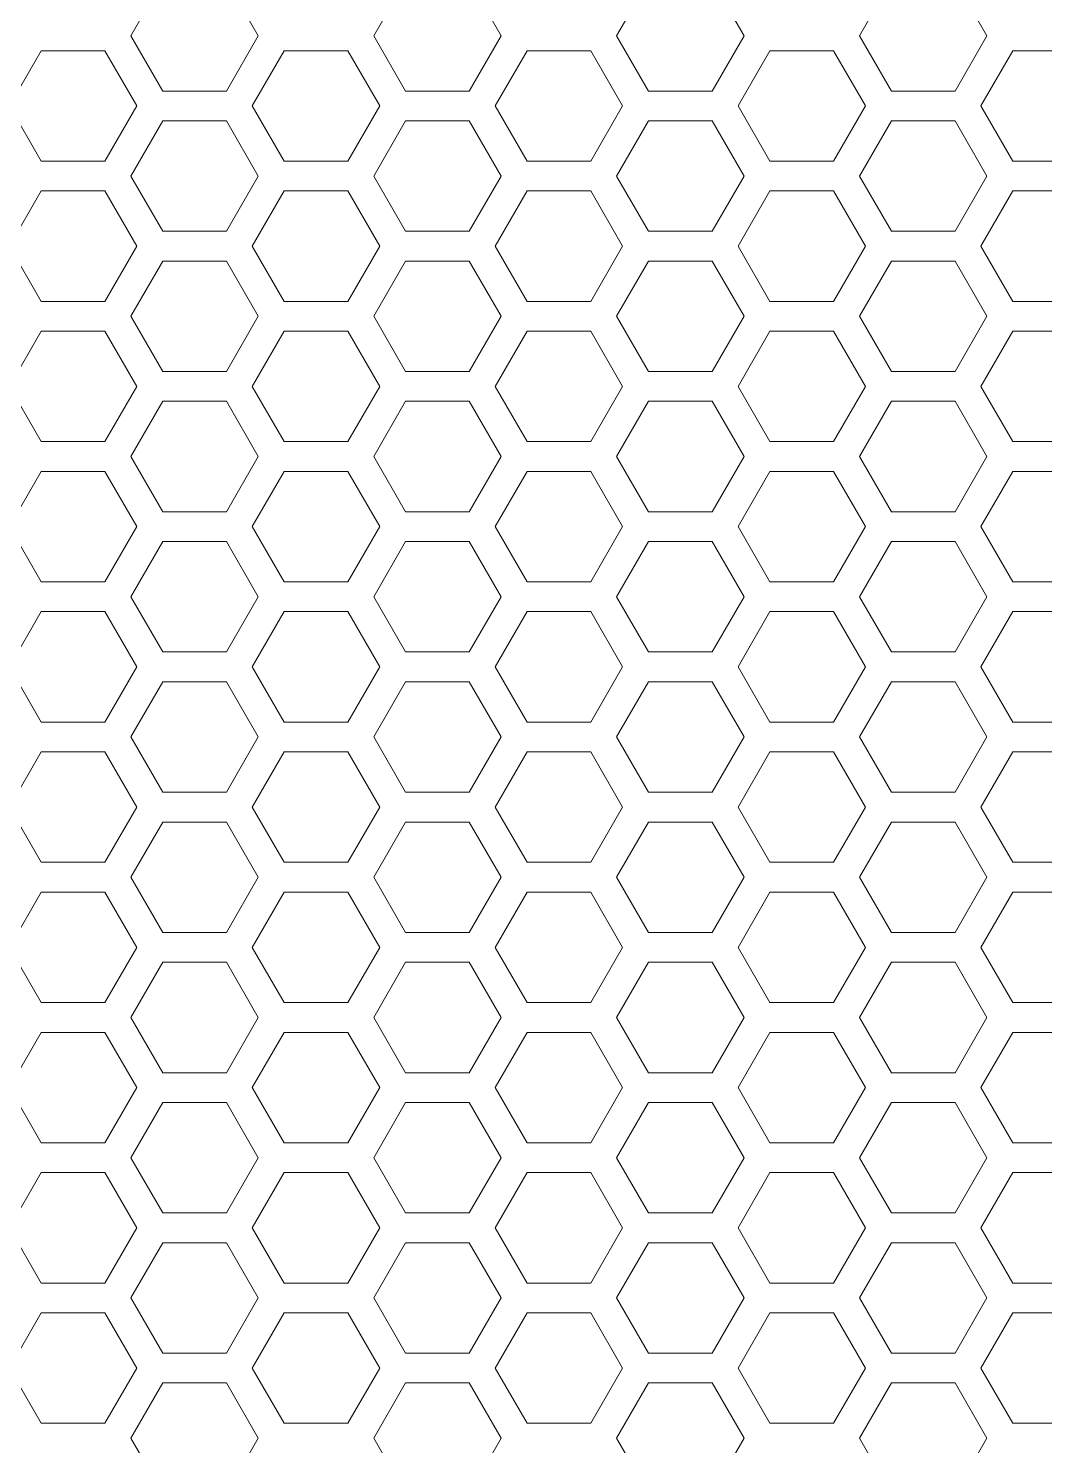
# Model space of a CAD drawing. Header units: millimetres. Extents: x 0 to 140, y -17 to 195.
# Drawn here: x 51.57 to 55.91, y 130.98 to 137.03 of the extents above; entities that cross this region are included whole.
import ezdxf

# ---------------------------------------------------------------- set-up
doc = ezdxf.new("R2010")
doc.units = ezdxf.units.MM
doc.layers.add('4203-42785_1_0', color=7, linetype='Continuous')

# ---------------------------------------------------------------- blocks, each defined once
blk = doc.blocks.new('a')
at = {"layer": '4203-42785_1_0', "color": 0, "linetype": 'ByBlock', "lineweight": 9}
for p, q in [((1506.9262, 451.6543), (1506.8194, 451.4695)), ((1507.2464, 451.4695), (1507.1396, 451.6543)), ((1507.7395, 451.6543), (1507.6327, 451.4695)), ((1508.0596, 451.4695), (1507.9529, 451.6543)), ((1508.5527, 451.6543), (1508.446, 451.4695)), ((1508.8728, 451.4695), (1508.7661, 451.6543)), ((1514.2456, 451.6543), (1514.1389, 451.4695)), ((1514.5657, 451.4695), (1514.459, 451.6543)), ((1515.0588, 451.6543), (1514.9521, 451.4695)), ((1515.379, 451.4695), (1515.2723, 451.6543)), ((1515.8721, 451.6543), (1515.7654, 451.4695)), ((1516.1923, 451.4695), (1516.0855, 451.6543)), ((1506.8194, 451.4695), (1506.9262, 451.2846)), ((1507.1396, 451.2846), (1507.2464, 451.4695)), ((1507.6327, 451.4695), (1507.7395, 451.2846)), ((1507.9529, 451.2846), (1508.0596, 451.4695)), ((1508.446, 451.4695), (1508.5527, 451.2846)), ((1508.7661, 451.2846), (1508.8728, 451.4695)), ((1514.1389, 451.4695), (1514.2456, 451.2846)), ((1514.459, 451.2846), (1514.5657, 451.4695)), ((1514.9521, 451.4695), (1515.0588, 451.2846)), ((1515.2723, 451.2846), (1515.379, 451.4695)), ((1515.7654, 451.4695), (1515.8721, 451.2846)), ((1516.0855, 451.2846), (1516.1923, 451.4695)), ((1507.3328, 451.4196), (1507.2261, 451.2347)), ((1507.3328, 451.4196), (1507.2261, 451.2347)), ((1507.5463, 451.4196), (1507.3328, 451.4196)), ((1507.5463, 451.4196), (1507.3328, 451.4196)), ((1507.653, 451.2347), (1507.5463, 451.4196)), ((1507.653, 451.2347), (1507.5463, 451.4196)), ((1508.1461, 451.4196), (1508.0394, 451.2347)), ((1508.1461, 451.4196), (1508.0394, 451.2347)), ((1508.3595, 451.4196), (1508.1461, 451.4196)), ((1508.3595, 451.4196), (1508.1461, 451.4196)), ((1508.4662, 451.2347), (1508.3595, 451.4196)), ((1508.4662, 451.2347), (1508.3595, 451.4196)), ((1508.9594, 451.4196), (1508.8527, 451.2347)), ((1508.9594, 451.4196), (1508.8527, 451.2347)), ((1509.1728, 451.4196), (1508.9594, 451.4196)), ((1509.1728, 451.4196), (1508.9594, 451.4196)), ((1513.8389, 451.4196), (1513.7322, 451.2347)), ((1513.8389, 451.4196), (1513.7322, 451.2347)), ((1514.0523, 451.4196), (1513.8389, 451.4196)), ((1514.0523, 451.4196), (1513.8389, 451.4196)), ((1514.1591, 451.2347), (1514.0523, 451.4196)), ((1514.1591, 451.2347), (1514.0523, 451.4196)), ((1514.6522, 451.4196), (1514.5455, 451.2347)), ((1514.6522, 451.4196), (1514.5455, 451.2347)), ((1514.8656, 451.4196), (1514.6522, 451.4196)), ((1514.8656, 451.4196), (1514.6522, 451.4196)), ((1514.9724, 451.2347), (1514.8656, 451.4196)), ((1514.9724, 451.2347), (1514.8656, 451.4196)), ((1515.4655, 451.4196), (1515.3587, 451.2347)), ((1515.4655, 451.4196), (1515.3587, 451.2347)), ((1515.6789, 451.4196), (1515.4655, 451.4196)), ((1515.6789, 451.4196), (1515.4655, 451.4196)), ((1515.7856, 451.2347), (1515.6789, 451.4196)), ((1515.7856, 451.2347), (1515.6789, 451.4196)), ((1516.2788, 451.4196), (1516.1721, 451.2347)), ((1516.2788, 451.4196), (1516.1721, 451.2347)), ((1516.4922, 451.4196), (1516.2788, 451.4196)), ((1516.4922, 451.4196), (1516.2788, 451.4196)), ((1516.5989, 451.2347), (1516.4922, 451.4196)), ((1516.5989, 451.2347), (1516.4922, 451.4196)), ((1506.9262, 451.2846), (1507.1396, 451.2846)), ((1507.7395, 451.2846), (1507.9529, 451.2846)), ((1508.5527, 451.2846), (1508.7661, 451.2846)), ((1514.2456, 451.2846), (1514.459, 451.2846)), ((1515.0588, 451.2846), (1515.2723, 451.2846)), ((1515.8721, 451.2846), (1516.0855, 451.2846)), ((1507.2261, 451.2347), (1507.3328, 451.0498)), ((1507.2261, 451.2347), (1507.3328, 451.0498)), ((1507.5463, 451.0498), (1507.653, 451.2347)), ((1507.5463, 451.0498), (1507.653, 451.2347)), ((1508.0394, 451.2347), (1508.1461, 451.0498)), ((1508.0394, 451.2347), (1508.1461, 451.0498)), ((1508.3595, 451.0498), (1508.4662, 451.2347)), ((1508.3595, 451.0498), (1508.4662, 451.2347)), ((1508.8527, 451.2347), (1508.9594, 451.0498)), ((1508.8527, 451.2347), (1508.9594, 451.0498)), ((1513.7322, 451.2347), (1513.8389, 451.0498)), ((1513.7322, 451.2347), (1513.8389, 451.0498)), ((1514.0523, 451.0498), (1514.1591, 451.2347)), ((1514.0523, 451.0498), (1514.1591, 451.2347)), ((1514.5455, 451.2347), (1514.6522, 451.0498)), ((1514.5455, 451.2347), (1514.6522, 451.0498)), ((1514.8656, 451.0498), (1514.9724, 451.2347)), ((1514.8656, 451.0498), (1514.9724, 451.2347)), ((1515.3587, 451.2347), (1515.4655, 451.0498)), ((1515.3587, 451.2347), (1515.4655, 451.0498)), ((1515.6789, 451.0498), (1515.7856, 451.2347)), ((1515.6789, 451.0498), (1515.7856, 451.2347)), ((1516.1721, 451.2347), (1516.2788, 451.0498)), ((1516.1721, 451.2347), (1516.2788, 451.0498)), ((1516.4922, 451.0498), (1516.5989, 451.2347)), ((1516.4922, 451.0498), (1516.5989, 451.2347)), ((1506.9262, 451.1848), (1506.8194, 450.9999)), ((1506.9262, 451.1848), (1506.8194, 450.9999)), ((1507.1396, 451.1848), (1506.9262, 451.1848)), ((1507.1396, 451.1848), (1506.9262, 451.1848)), ((1507.2464, 450.9999), (1507.1396, 451.1848)), ((1507.2464, 450.9999), (1507.1396, 451.1848)), ((1507.7395, 451.1848), (1507.6327, 450.9999)), ((1507.7395, 451.1848), (1507.6327, 450.9999)), ((1507.9529, 451.1848), (1507.7395, 451.1848)), ((1507.9529, 451.1848), (1507.7395, 451.1848)), ((1508.0596, 450.9999), (1507.9529, 451.1848)), ((1508.0596, 450.9999), (1507.9529, 451.1848)), ((1508.5527, 451.1848), (1508.446, 450.9999)), ((1508.5527, 451.1848), (1508.446, 450.9999)), ((1508.7661, 451.1848), (1508.5527, 451.1848)), ((1508.7661, 451.1848), (1508.5527, 451.1848)), ((1508.8728, 450.9999), (1508.7661, 451.1848)), ((1508.8728, 450.9999), (1508.7661, 451.1848)), ((1514.2456, 451.1848), (1514.1389, 450.9999)), ((1514.2456, 451.1848), (1514.1389, 450.9999)), ((1514.459, 451.1848), (1514.2456, 451.1848)), ((1514.459, 451.1848), (1514.2456, 451.1848)), ((1514.5657, 450.9999), (1514.459, 451.1848)), ((1514.5657, 450.9999), (1514.459, 451.1848)), ((1515.0588, 451.1848), (1514.9521, 450.9999)), ((1515.0588, 451.1848), (1514.9521, 450.9999)), ((1515.2723, 451.1848), (1515.0588, 451.1848)), ((1515.2723, 451.1848), (1515.0588, 451.1848)), ((1515.379, 450.9999), (1515.2723, 451.1848)), ((1515.379, 450.9999), (1515.2723, 451.1848)), ((1515.8721, 451.1848), (1515.7654, 450.9999)), ((1515.8721, 451.1848), (1515.7654, 450.9999)), ((1516.0855, 451.1848), (1515.8721, 451.1848)), ((1516.0855, 451.1848), (1515.8721, 451.1848)), ((1516.1923, 450.9999), (1516.0855, 451.1848)), ((1516.1923, 450.9999), (1516.0855, 451.1848)), ((1507.3328, 451.0498), (1507.5463, 451.0498)), ((1507.3328, 451.0498), (1507.5463, 451.0498)), ((1508.1461, 451.0498), (1508.3595, 451.0498)), ((1508.1461, 451.0498), (1508.3595, 451.0498)), ((1508.9594, 451.0498), (1509.1728, 451.0498)), ((1508.9594, 451.0498), (1509.1728, 451.0498)), ((1513.8389, 451.0498), (1514.0523, 451.0498)), ((1513.8389, 451.0498), (1514.0523, 451.0498)), ((1514.6522, 451.0498), (1514.8656, 451.0498)), ((1514.6522, 451.0498), (1514.8656, 451.0498)), ((1515.4655, 451.0498), (1515.6789, 451.0498)), ((1515.4655, 451.0498), (1515.6789, 451.0498)), ((1516.2788, 451.0498), (1516.4922, 451.0498)), ((1516.2788, 451.0498), (1516.4922, 451.0498)), ((1506.8194, 450.9999), (1506.9262, 450.8151)), ((1506.8194, 450.9999), (1506.9262, 450.8151)), ((1507.1396, 450.8151), (1507.2464, 450.9999)), ((1507.1396, 450.8151), (1507.2464, 450.9999)), ((1507.6327, 450.9999), (1507.7395, 450.8151)), ((1507.6327, 450.9999), (1507.7395, 450.8151)), ((1507.9529, 450.8151), (1508.0596, 450.9999)), ((1507.9529, 450.8151), (1508.0596, 450.9999)), ((1508.446, 450.9999), (1508.5527, 450.8151)), ((1508.446, 450.9999), (1508.5527, 450.8151)), ((1508.7661, 450.8151), (1508.8728, 450.9999)), ((1508.7661, 450.8151), (1508.8728, 450.9999)), ((1514.1389, 450.9999), (1514.2456, 450.8151)), ((1514.1389, 450.9999), (1514.2456, 450.8151)), ((1514.459, 450.8151), (1514.5657, 450.9999)), ((1514.459, 450.8151), (1514.5657, 450.9999)), ((1514.9521, 450.9999), (1515.0588, 450.8151)), ((1514.9521, 450.9999), (1515.0588, 450.8151)), ((1515.2723, 450.8151), (1515.379, 450.9999)), ((1515.2723, 450.8151), (1515.379, 450.9999)), ((1515.7654, 450.9999), (1515.8721, 450.8151)), ((1515.7654, 450.9999), (1515.8721, 450.8151)), ((1516.0855, 450.8151), (1516.1923, 450.9999)), ((1516.0855, 450.8151), (1516.1923, 450.9999)), ((1507.3328, 450.95), (1507.2261, 450.7652)), ((1507.5463, 450.95), (1507.3328, 450.95)), ((1507.653, 450.7652), (1507.5463, 450.95)), ((1508.1461, 450.95), (1508.0394, 450.7652)), ((1508.3595, 450.95), (1508.1461, 450.95)), ((1508.4662, 450.7652), (1508.3595, 450.95)), ((1508.9594, 450.95), (1508.8527, 450.7652)), ((1509.1728, 450.95), (1508.9594, 450.95)), ((1513.8389, 450.95), (1513.7322, 450.7652)), ((1514.0523, 450.95), (1513.8389, 450.95)), ((1514.1591, 450.7652), (1514.0523, 450.95)), ((1514.6522, 450.95), (1514.5455, 450.7652)), ((1514.8656, 450.95), (1514.6522, 450.95)), ((1514.9724, 450.7652), (1514.8656, 450.95)), ((1515.4655, 450.95), (1515.3587, 450.7652)), ((1515.6789, 450.95), (1515.4655, 450.95)), ((1515.7856, 450.7652), (1515.6789, 450.95)), ((1516.2788, 450.95), (1516.1721, 450.7652)), ((1516.4922, 450.95), (1516.2788, 450.95)), ((1516.5989, 450.7652), (1516.4922, 450.95)), ((1506.9262, 450.8151), (1507.1396, 450.8151)), ((1506.9262, 450.8151), (1507.1396, 450.8151)), ((1507.7395, 450.8151), (1507.9529, 450.8151)), ((1507.7395, 450.8151), (1507.9529, 450.8151)), ((1508.5527, 450.8151), (1508.7661, 450.8151)), ((1508.5527, 450.8151), (1508.7661, 450.8151)), ((1514.2456, 450.8151), (1514.459, 450.8151)), ((1514.2456, 450.8151), (1514.459, 450.8151)), ((1515.0588, 450.8151), (1515.2723, 450.8151)), ((1515.0588, 450.8151), (1515.2723, 450.8151)), ((1515.8721, 450.8151), (1516.0855, 450.8151)), ((1515.8721, 450.8151), (1516.0855, 450.8151)), ((1507.2261, 450.7652), (1507.3328, 450.5803)), ((1507.5463, 450.5803), (1507.653, 450.7652)), ((1508.0394, 450.7652), (1508.1461, 450.5803)), ((1508.3595, 450.5803), (1508.4662, 450.7652)), ((1508.8527, 450.7652), (1508.9594, 450.5803)), ((1513.7322, 450.7652), (1513.8389, 450.5803)), ((1514.0523, 450.5803), (1514.1591, 450.7652)), ((1514.5455, 450.7652), (1514.6522, 450.5803)), ((1514.8656, 450.5803), (1514.9724, 450.7652)), ((1515.3587, 450.7652), (1515.4655, 450.5803)), ((1515.6789, 450.5803), (1515.7856, 450.7652)), ((1516.1721, 450.7652), (1516.2788, 450.5803)), ((1516.4922, 450.5803), (1516.5989, 450.7652)), ((1506.9262, 450.7153), (1506.8194, 450.5304)), ((1507.1396, 450.7153), (1506.9262, 450.7153)), ((1507.2464, 450.5304), (1507.1396, 450.7153)), ((1507.7395, 450.7153), (1507.6327, 450.5304)), ((1507.9529, 450.7153), (1507.7395, 450.7153)), ((1508.0596, 450.5304), (1507.9529, 450.7153)), ((1508.5527, 450.7153), (1508.446, 450.5304)), ((1508.7661, 450.7153), (1508.5527, 450.7153)), ((1508.8728, 450.5304), (1508.7661, 450.7153)), ((1514.2456, 450.7153), (1514.1389, 450.5304)), ((1514.459, 450.7153), (1514.2456, 450.7153)), ((1514.5657, 450.5304), (1514.459, 450.7153)), ((1515.0588, 450.7153), (1514.9521, 450.5304)), ((1515.2723, 450.7153), (1515.0588, 450.7153)), ((1515.379, 450.5304), (1515.2723, 450.7153)), ((1515.8721, 450.7153), (1515.7654, 450.5304)), ((1516.0855, 450.7153), (1515.8721, 450.7153)), ((1516.1923, 450.5304), (1516.0855, 450.7153)), ((1507.3328, 450.5803), (1507.5463, 450.5803)), ((1508.1461, 450.5803), (1508.3595, 450.5803)), ((1508.9594, 450.5803), (1509.1728, 450.5803)), ((1513.8389, 450.5803), (1514.0523, 450.5803)), ((1514.6522, 450.5803), (1514.8656, 450.5803)), ((1515.4655, 450.5803), (1515.6789, 450.5803)), ((1516.2788, 450.5803), (1516.4922, 450.5803)), ((1506.8194, 450.5304), (1506.9262, 450.3455)), ((1507.1396, 450.3455), (1507.2464, 450.5304)), ((1507.6327, 450.5304), (1507.7395, 450.3455)), ((1507.9529, 450.3455), (1508.0596, 450.5304)), ((1508.446, 450.5304), (1508.5527, 450.3455)), ((1508.7661, 450.3455), (1508.8728, 450.5304)), ((1514.1389, 450.5304), (1514.2456, 450.3455)), ((1514.459, 450.3455), (1514.5657, 450.5304)), ((1514.9521, 450.5304), (1515.0588, 450.3455)), ((1515.2723, 450.3455), (1515.379, 450.5304)), ((1515.7654, 450.5304), (1515.8721, 450.3455)), ((1516.0855, 450.3455), (1516.1923, 450.5304)), ((1507.3328, 450.4805), (1507.2261, 450.2956)), ((1507.5463, 450.4805), (1507.3328, 450.4805)), ((1507.653, 450.2956), (1507.5463, 450.4805)), ((1508.1461, 450.4805), (1508.0394, 450.2956)), ((1508.3595, 450.4805), (1508.1461, 450.4805)), ((1508.4662, 450.2956), (1508.3595, 450.4805)), ((1508.9594, 450.4805), (1508.8527, 450.2956)), ((1509.1728, 450.4805), (1508.9594, 450.4805)), ((1513.8389, 450.4805), (1513.7322, 450.2956)), ((1514.0523, 450.4805), (1513.8389, 450.4805)), ((1514.1591, 450.2956), (1514.0523, 450.4805)), ((1514.6522, 450.4805), (1514.5455, 450.2956)), ((1514.8656, 450.4805), (1514.6522, 450.4805)), ((1514.9724, 450.2956), (1514.8656, 450.4805)), ((1515.4655, 450.4805), (1515.3587, 450.2956)), ((1515.6789, 450.4805), (1515.4655, 450.4805)), ((1515.7856, 450.2956), (1515.6789, 450.4805)), ((1516.2788, 450.4805), (1516.1721, 450.2956)), ((1516.4922, 450.4805), (1516.2788, 450.4805)), ((1516.5989, 450.2956), (1516.4922, 450.4805)), ((1506.9262, 450.3455), (1507.1396, 450.3455)), ((1507.7395, 450.3455), (1507.9529, 450.3455)), ((1508.5527, 450.3455), (1508.7661, 450.3455)), ((1514.2456, 450.3455), (1514.459, 450.3455)), ((1515.0588, 450.3455), (1515.2723, 450.3455)), ((1515.8721, 450.3455), (1516.0855, 450.3455)), ((1507.2261, 450.2956), (1507.3328, 450.1108)), ((1507.5463, 450.1108), (1507.653, 450.2956)), ((1508.0394, 450.2956), (1508.1461, 450.1108)), ((1508.3595, 450.1108), (1508.4662, 450.2956)), ((1508.8527, 450.2956), (1508.9594, 450.1108)), ((1513.7322, 450.2956), (1513.8389, 450.1108)), ((1514.0523, 450.1108), (1514.1591, 450.2956)), ((1514.5455, 450.2956), (1514.6522, 450.1108)), ((1514.8656, 450.1108), (1514.9724, 450.2956)), ((1515.3587, 450.2956), (1515.4655, 450.1108)), ((1515.6789, 450.1108), (1515.7856, 450.2956)), ((1516.1721, 450.2956), (1516.2788, 450.1108)), ((1516.4922, 450.1108), (1516.5989, 450.2956)), ((1506.9262, 450.2457), (1506.8194, 450.0608)), ((1507.1396, 450.2457), (1506.9262, 450.2457)), ((1507.2464, 450.0608), (1507.1396, 450.2457)), ((1507.7395, 450.2457), (1507.6327, 450.0608)), ((1507.9529, 450.2457), (1507.7395, 450.2457)), ((1508.0596, 450.0608), (1507.9529, 450.2457)), ((1508.5527, 450.2457), (1508.446, 450.0608)), ((1508.7661, 450.2457), (1508.5527, 450.2457)), ((1508.8728, 450.0608), (1508.7661, 450.2457)), ((1514.2456, 450.2457), (1514.1389, 450.0608)), ((1514.459, 450.2457), (1514.2456, 450.2457)), ((1514.5657, 450.0608), (1514.459, 450.2457)), ((1515.0588, 450.2457), (1514.9521, 450.0608)), ((1515.2723, 450.2457), (1515.0588, 450.2457)), ((1515.379, 450.0608), (1515.2723, 450.2457)), ((1515.8721, 450.2457), (1515.7654, 450.0608)), ((1516.0855, 450.2457), (1515.8721, 450.2457)), ((1516.1923, 450.0608), (1516.0855, 450.2457)), ((1507.3328, 450.1108), (1507.5463, 450.1108)), ((1508.1461, 450.1108), (1508.3595, 450.1108)), ((1508.9594, 450.1108), (1509.1728, 450.1108)), ((1513.8389, 450.1108), (1514.0523, 450.1108)), ((1514.6522, 450.1108), (1514.8656, 450.1108)), ((1515.4655, 450.1108), (1515.6789, 450.1108)), ((1516.2788, 450.1108), (1516.4922, 450.1108)), ((1506.8194, 450.0608), (1506.9262, 449.876)), ((1507.1396, 449.876), (1507.2464, 450.0608)), ((1507.6327, 450.0608), (1507.7395, 449.876)), ((1507.9529, 449.876), (1508.0596, 450.0608)), ((1508.446, 450.0608), (1508.5527, 449.876)), ((1508.7661, 449.876), (1508.8728, 450.0608)), ((1514.1389, 450.0608), (1514.2456, 449.876)), ((1514.459, 449.876), (1514.5657, 450.0608)), ((1514.9521, 450.0608), (1515.0588, 449.876)), ((1515.2723, 449.876), (1515.379, 450.0608)), ((1515.7654, 450.0608), (1515.8721, 449.876)), ((1516.0855, 449.876), (1516.1923, 450.0608)), ((1507.3328, 450.0109), (1507.2261, 449.8261)), ((1507.5463, 450.0109), (1507.3328, 450.0109)), ((1507.653, 449.8261), (1507.5463, 450.0109)), ((1508.1461, 450.0109), (1508.0394, 449.8261)), ((1508.3595, 450.0109), (1508.1461, 450.0109)), ((1508.4662, 449.8261), (1508.3595, 450.0109)), ((1508.9594, 450.0109), (1508.8527, 449.8261)), ((1509.1728, 450.0109), (1508.9594, 450.0109)), ((1513.8389, 450.0109), (1513.7322, 449.8261)), ((1514.0523, 450.0109), (1513.8389, 450.0109)), ((1514.1591, 449.8261), (1514.0523, 450.0109)), ((1514.6522, 450.0109), (1514.5455, 449.8261)), ((1514.8656, 450.0109), (1514.6522, 450.0109)), ((1514.9724, 449.8261), (1514.8656, 450.0109)), ((1515.4655, 450.0109), (1515.3587, 449.8261)), ((1515.6789, 450.0109), (1515.4655, 450.0109)), ((1515.7856, 449.8261), (1515.6789, 450.0109)), ((1516.2788, 450.0109), (1516.1721, 449.8261)), ((1516.4922, 450.0109), (1516.2788, 450.0109)), ((1516.5989, 449.8261), (1516.4922, 450.0109)), ((1506.9262, 449.876), (1507.1396, 449.876)), ((1507.7395, 449.876), (1507.9529, 449.876)), ((1508.5527, 449.876), (1508.7661, 449.876)), ((1514.2456, 449.876), (1514.459, 449.876)), ((1515.0588, 449.876), (1515.2723, 449.876)), ((1515.8721, 449.876), (1516.0855, 449.876)), ((1507.2261, 449.8261), (1507.3328, 449.6412)), ((1507.5463, 449.6412), (1507.653, 449.8261)), ((1508.0394, 449.8261), (1508.1461, 449.6412)), ((1508.3595, 449.6412), (1508.4662, 449.8261)), ((1508.8527, 449.8261), (1508.9594, 449.6412)), ((1513.7322, 449.8261), (1513.8389, 449.6412)), ((1514.0523, 449.6412), (1514.1591, 449.8261)), ((1514.5455, 449.8261), (1514.6522, 449.6412)), ((1514.8656, 449.6412), (1514.9724, 449.8261)), ((1515.3587, 449.8261), (1515.4655, 449.6412)), ((1515.6789, 449.6412), (1515.7856, 449.8261)), ((1516.1721, 449.8261), (1516.2788, 449.6412)), ((1516.4922, 449.6412), (1516.5989, 449.8261)), ((1506.9262, 449.7762), (1506.8194, 449.5913)), ((1507.1396, 449.7762), (1506.9262, 449.7762)), ((1507.2464, 449.5913), (1507.1396, 449.7762)), ((1507.7395, 449.7762), (1507.6327, 449.5913)), ((1507.9529, 449.7762), (1507.7395, 449.7762)), ((1508.0596, 449.5913), (1507.9529, 449.7762)), ((1508.5527, 449.7762), (1508.446, 449.5913)), ((1508.7661, 449.7762), (1508.5527, 449.7762)), ((1508.8728, 449.5913), (1508.7661, 449.7762)), ((1514.2456, 449.7762), (1514.1389, 449.5913)), ((1514.459, 449.7762), (1514.2456, 449.7762)), ((1514.5657, 449.5913), (1514.459, 449.7762)), ((1515.0588, 449.7762), (1514.9521, 449.5913)), ((1515.2723, 449.7762), (1515.0588, 449.7762)), ((1515.379, 449.5913), (1515.2723, 449.7762)), ((1515.8721, 449.7762), (1515.7654, 449.5913)), ((1516.0855, 449.7762), (1515.8721, 449.7762)), ((1516.1923, 449.5913), (1516.0855, 449.7762)), ((1507.3328, 449.6412), (1507.5463, 449.6412)), ((1508.1461, 449.6412), (1508.3595, 449.6412)), ((1508.9594, 449.6412), (1509.1728, 449.6412)), ((1513.8389, 449.6412), (1514.0523, 449.6412)), ((1514.6522, 449.6412), (1514.8656, 449.6412)), ((1515.4655, 449.6412), (1515.6789, 449.6412)), ((1516.2788, 449.6412), (1516.4922, 449.6412)), ((1506.8194, 449.5913), (1506.9262, 449.4064)), ((1507.1396, 449.4064), (1507.2464, 449.5913)), ((1507.6327, 449.5913), (1507.7395, 449.4064)), ((1507.9529, 449.4064), (1508.0596, 449.5913)), ((1508.446, 449.5913), (1508.5527, 449.4064)), ((1508.7661, 449.4064), (1508.8728, 449.5913)), ((1514.1389, 449.5913), (1514.2456, 449.4064)), ((1514.459, 449.4064), (1514.5657, 449.5913)), ((1514.9521, 449.5913), (1515.0588, 449.4064)), ((1515.2723, 449.4064), (1515.379, 449.5913)), ((1515.7654, 449.5913), (1515.8721, 449.4064)), ((1516.0855, 449.4064), (1516.1923, 449.5913)), ((1507.3328, 449.5414), (1507.2261, 449.3565)), ((1507.5463, 449.5414), (1507.3328, 449.5414)), ((1507.653, 449.3565), (1507.5463, 449.5414)), ((1508.1461, 449.5414), (1508.0394, 449.3565)), ((1508.3595, 449.5414), (1508.1461, 449.5414)), ((1508.4662, 449.3565), (1508.3595, 449.5414)), ((1508.9594, 449.5414), (1508.8527, 449.3565)), ((1509.1728, 449.5414), (1508.9594, 449.5414)), ((1513.8389, 449.5414), (1513.7322, 449.3565)), ((1514.0523, 449.5414), (1513.8389, 449.5414)), ((1514.1591, 449.3565), (1514.0523, 449.5414)), ((1514.6522, 449.5414), (1514.5455, 449.3565)), ((1514.8656, 449.5414), (1514.6522, 449.5414)), ((1514.9724, 449.3565), (1514.8656, 449.5414)), ((1515.4655, 449.5414), (1515.3587, 449.3565)), ((1515.6789, 449.5414), (1515.4655, 449.5414)), ((1515.7856, 449.3565), (1515.6789, 449.5414)), ((1516.2788, 449.5414), (1516.1721, 449.3565)), ((1516.4922, 449.5414), (1516.2788, 449.5414)), ((1516.5989, 449.3565), (1516.4922, 449.5414)), ((1506.9262, 449.4064), (1507.1396, 449.4064)), ((1507.7395, 449.4064), (1507.9529, 449.4064)), ((1508.5527, 449.4064), (1508.7661, 449.4064)), ((1514.2456, 449.4064), (1514.459, 449.4064)), ((1515.0588, 449.4064), (1515.2723, 449.4064)), ((1515.8721, 449.4064), (1516.0855, 449.4064)), ((1507.2261, 449.3565), (1507.3328, 449.1717)), ((1507.5463, 449.1717), (1507.653, 449.3565)), ((1508.0394, 449.3565), (1508.1461, 449.1717)), ((1508.3595, 449.1717), (1508.4662, 449.3565)), ((1508.8527, 449.3565), (1508.9594, 449.1717)), ((1513.7322, 449.3565), (1513.8389, 449.1717)), ((1514.0523, 449.1717), (1514.1591, 449.3565)), ((1514.5455, 449.3565), (1514.6522, 449.1717)), ((1514.8656, 449.1717), (1514.9724, 449.3565)), ((1515.3587, 449.3565), (1515.4655, 449.1717)), ((1515.6789, 449.1717), (1515.7856, 449.3565)), ((1516.1721, 449.3565), (1516.2788, 449.1717)), ((1516.4922, 449.1717), (1516.5989, 449.3565)), ((1506.9262, 449.3066), (1506.8194, 449.1218)), ((1507.1396, 449.3066), (1506.9262, 449.3066)), ((1507.2464, 449.1218), (1507.1396, 449.3066)), ((1507.7395, 449.3066), (1507.6327, 449.1218)), ((1507.9529, 449.3066), (1507.7395, 449.3066)), ((1508.0596, 449.1218), (1507.9529, 449.3066)), ((1508.5527, 449.3066), (1508.446, 449.1218)), ((1508.7661, 449.3066), (1508.5527, 449.3066)), ((1508.8728, 449.1218), (1508.7661, 449.3066)), ((1514.2456, 449.3066), (1514.1389, 449.1218)), ((1514.459, 449.3066), (1514.2456, 449.3066)), ((1514.5657, 449.1218), (1514.459, 449.3066)), ((1515.0588, 449.3066), (1514.9521, 449.1218)), ((1515.2723, 449.3066), (1515.0588, 449.3066)), ((1515.379, 449.1218), (1515.2723, 449.3066)), ((1515.8721, 449.3066), (1515.7654, 449.1218)), ((1516.0855, 449.3066), (1515.8721, 449.3066)), ((1516.1923, 449.1218), (1516.0855, 449.3066)), ((1507.3328, 449.1717), (1507.5463, 449.1717)), ((1508.1461, 449.1717), (1508.3595, 449.1717)), ((1508.9594, 449.1717), (1509.1728, 449.1717)), ((1513.8389, 449.1717), (1514.0523, 449.1717)), ((1514.6522, 449.1717), (1514.8656, 449.1717)), ((1515.4655, 449.1717), (1515.6789, 449.1717)), ((1516.2788, 449.1717), (1516.4922, 449.1717)), ((1506.8194, 449.1218), (1506.9262, 448.9369)), ((1507.1396, 448.9369), (1507.2464, 449.1218)), ((1507.6327, 449.1218), (1507.7395, 448.9369)), ((1507.9529, 448.9369), (1508.0596, 449.1218)), ((1508.446, 449.1218), (1508.5527, 448.9369)), ((1508.7661, 448.9369), (1508.8728, 449.1218)), ((1514.1389, 449.1218), (1514.2456, 448.9369)), ((1514.459, 448.9369), (1514.5657, 449.1218)), ((1514.9521, 449.1218), (1515.0588, 448.9369)), ((1515.2723, 448.9369), (1515.379, 449.1218)), ((1515.7654, 449.1218), (1515.8721, 448.9369)), ((1516.0855, 448.9369), (1516.1923, 449.1218)), ((1507.3328, 449.0718), (1507.2261, 448.887)), ((1507.5463, 449.0718), (1507.3328, 449.0718)), ((1507.653, 448.887), (1507.5463, 449.0718)), ((1508.1461, 449.0718), (1508.0394, 448.887)), ((1508.3595, 449.0718), (1508.1461, 449.0718)), ((1508.4662, 448.887), (1508.3595, 449.0718)), ((1508.9594, 449.0718), (1508.8527, 448.887)), ((1509.1728, 449.0718), (1508.9594, 449.0718)), ((1513.8389, 449.0718), (1513.7322, 448.887)), ((1514.0523, 449.0718), (1513.8389, 449.0718)), ((1514.1591, 448.887), (1514.0523, 449.0718)), ((1514.6522, 449.0718), (1514.5455, 448.887)), ((1514.8656, 449.0718), (1514.6522, 449.0718)), ((1514.9724, 448.887), (1514.8656, 449.0718)), ((1515.4655, 449.0718), (1515.3587, 448.887)), ((1515.6789, 449.0718), (1515.4655, 449.0718)), ((1515.7856, 448.887), (1515.6789, 449.0718)), ((1516.2788, 449.0718), (1516.1721, 448.887)), ((1516.4922, 449.0718), (1516.2788, 449.0718)), ((1516.5989, 448.887), (1516.4922, 449.0718)), ((1506.9262, 448.9369), (1507.1396, 448.9369)), ((1507.7395, 448.9369), (1507.9529, 448.9369)), ((1508.5527, 448.9369), (1508.7661, 448.9369)), ((1514.2456, 448.9369), (1514.459, 448.9369)), ((1515.0588, 448.9369), (1515.2723, 448.9369)), ((1515.8721, 448.9369), (1516.0855, 448.9369)), ((1507.2261, 448.887), (1507.3328, 448.7021)), ((1507.5463, 448.7021), (1507.653, 448.887)), ((1508.0394, 448.887), (1508.1461, 448.7021)), ((1508.3595, 448.7021), (1508.4662, 448.887)), ((1508.8527, 448.887), (1508.9594, 448.7021)), ((1513.7322, 448.887), (1513.8389, 448.7021)), ((1514.0523, 448.7021), (1514.1591, 448.887)), ((1514.5455, 448.887), (1514.6522, 448.7021)), ((1514.8656, 448.7021), (1514.9724, 448.887)), ((1515.3587, 448.887), (1515.4655, 448.7021)), ((1515.6789, 448.7021), (1515.7856, 448.887)), ((1516.1721, 448.887), (1516.2788, 448.7021)), ((1516.4922, 448.7021), (1516.5989, 448.887)), ((1506.9262, 448.8371), (1506.8194, 448.6522)), ((1507.1396, 448.8371), (1506.9262, 448.8371)), ((1507.2464, 448.6522), (1507.1396, 448.8371)), ((1507.7395, 448.8371), (1507.6327, 448.6522)), ((1507.9529, 448.8371), (1507.7395, 448.8371)), ((1508.0596, 448.6522), (1507.9529, 448.8371)), ((1508.5527, 448.8371), (1508.446, 448.6522)), ((1508.7661, 448.8371), (1508.5527, 448.8371)), ((1508.8728, 448.6522), (1508.7661, 448.8371)), ((1514.2456, 448.8371), (1514.1389, 448.6522)), ((1514.459, 448.8371), (1514.2456, 448.8371)), ((1514.5657, 448.6522), (1514.459, 448.8371)), ((1515.0588, 448.8371), (1514.9521, 448.6522)), ((1515.2723, 448.8371), (1515.0588, 448.8371)), ((1515.379, 448.6522), (1515.2723, 448.8371)), ((1515.8721, 448.8371), (1515.7654, 448.6522)), ((1516.0855, 448.8371), (1515.8721, 448.8371)), ((1516.1923, 448.6522), (1516.0855, 448.8371)), ((1507.3328, 448.7021), (1507.5463, 448.7021)), ((1508.1461, 448.7021), (1508.3595, 448.7021)), ((1508.9594, 448.7021), (1509.1728, 448.7021)), ((1513.8389, 448.7021), (1514.0523, 448.7021)), ((1514.6522, 448.7021), (1514.8656, 448.7021)), ((1515.4655, 448.7021), (1515.6789, 448.7021)), ((1516.2788, 448.7021), (1516.4922, 448.7021)), ((1506.8194, 448.6522), (1506.9262, 448.4673)), ((1507.1396, 448.4673), (1507.2464, 448.6522)), ((1507.6327, 448.6522), (1507.7395, 448.4673)), ((1507.9529, 448.4673), (1508.0596, 448.6522)), ((1508.446, 448.6522), (1508.5527, 448.4673)), ((1508.7661, 448.4673), (1508.8728, 448.6522)), ((1514.1389, 448.6522), (1514.2456, 448.4673)), ((1514.459, 448.4673), (1514.5657, 448.6522)), ((1514.9521, 448.6522), (1515.0588, 448.4673)), ((1515.2723, 448.4673), (1515.379, 448.6522)), ((1515.7654, 448.6522), (1515.8721, 448.4673)), ((1516.0855, 448.4673), (1516.1923, 448.6522)), ((1507.3328, 448.6023), (1507.2261, 448.4174)), ((1507.5463, 448.6023), (1507.3328, 448.6023)), ((1507.653, 448.4174), (1507.5463, 448.6023)), ((1508.1461, 448.6023), (1508.0394, 448.4174)), ((1508.3595, 448.6023), (1508.1461, 448.6023)), ((1508.4662, 448.4174), (1508.3595, 448.6023)), ((1508.9594, 448.6023), (1508.8527, 448.4174)), ((1509.1728, 448.6023), (1508.9594, 448.6023)), ((1513.8389, 448.6023), (1513.7322, 448.4174)), ((1514.0523, 448.6023), (1513.8389, 448.6023)), ((1514.1591, 448.4174), (1514.0523, 448.6023)), ((1514.6522, 448.6023), (1514.5455, 448.4174)), ((1514.8656, 448.6023), (1514.6522, 448.6023)), ((1514.9724, 448.4174), (1514.8656, 448.6023)), ((1515.4655, 448.6023), (1515.3587, 448.4174)), ((1515.6789, 448.6023), (1515.4655, 448.6023)), ((1515.7856, 448.4174), (1515.6789, 448.6023)), ((1516.2788, 448.6023), (1516.1721, 448.4174)), ((1516.4922, 448.6023), (1516.2788, 448.6023)), ((1516.5989, 448.4174), (1516.4922, 448.6023)), ((1506.9262, 448.4673), (1507.1396, 448.4673)), ((1507.7395, 448.4673), (1507.9529, 448.4673)), ((1508.5527, 448.4673), (1508.7661, 448.4673)), ((1514.2456, 448.4673), (1514.459, 448.4673)), ((1515.0588, 448.4673), (1515.2723, 448.4673)), ((1515.8721, 448.4673), (1516.0855, 448.4673)), ((1507.2261, 448.4174), (1507.3328, 448.2326)), ((1507.5463, 448.2326), (1507.653, 448.4174)), ((1508.0394, 448.4174), (1508.1461, 448.2326)), ((1508.3595, 448.2326), (1508.4662, 448.4174)), ((1508.8527, 448.4174), (1508.9594, 448.2326)), ((1513.7322, 448.4174), (1513.8389, 448.2326)), ((1514.0523, 448.2326), (1514.1591, 448.4174)), ((1514.5455, 448.4174), (1514.6522, 448.2326)), ((1514.8656, 448.2326), (1514.9724, 448.4174)), ((1515.3587, 448.4174), (1515.4655, 448.2326)), ((1515.6789, 448.2326), (1515.7856, 448.4174)), ((1516.1721, 448.4174), (1516.2788, 448.2326)), ((1516.4922, 448.2326), (1516.5989, 448.4174)), ((1506.9262, 448.3675), (1506.8194, 448.1827)), ((1507.1396, 448.3675), (1506.9262, 448.3675)), ((1507.2464, 448.1827), (1507.1396, 448.3675)), ((1507.7395, 448.3675), (1507.6327, 448.1827)), ((1507.9529, 448.3675), (1507.7395, 448.3675)), ((1508.0596, 448.1827), (1507.9529, 448.3675)), ((1508.5527, 448.3675), (1508.446, 448.1827)), ((1508.7661, 448.3675), (1508.5527, 448.3675)), ((1508.8728, 448.1827), (1508.7661, 448.3675)), ((1514.2456, 448.3675), (1514.1389, 448.1827)), ((1514.459, 448.3675), (1514.2456, 448.3675)), ((1514.5657, 448.1827), (1514.459, 448.3675)), ((1515.0588, 448.3675), (1514.9521, 448.1827)), ((1515.2723, 448.3675), (1515.0588, 448.3675)), ((1515.379, 448.1827), (1515.2723, 448.3675)), ((1515.8721, 448.3675), (1515.7654, 448.1827)), ((1516.0855, 448.3675), (1515.8721, 448.3675)), ((1516.1923, 448.1827), (1516.0855, 448.3675)), ((1507.3328, 448.2326), (1507.5463, 448.2326)), ((1508.1461, 448.2326), (1508.3595, 448.2326)), ((1508.9594, 448.2326), (1509.1728, 448.2326)), ((1513.8389, 448.2326), (1514.0523, 448.2326)), ((1514.6522, 448.2326), (1514.8656, 448.2326)), ((1515.4655, 448.2326), (1515.6789, 448.2326)), ((1516.2788, 448.2326), (1516.4922, 448.2326)), ((1506.8194, 448.1827), (1506.9262, 447.9978)), ((1507.1396, 447.9978), (1507.2464, 448.1827)), ((1507.6327, 448.1827), (1507.7395, 447.9978)), ((1507.9529, 447.9978), (1508.0596, 448.1827)), ((1508.446, 448.1827), (1508.5527, 447.9978)), ((1508.7661, 447.9978), (1508.8728, 448.1827)), ((1514.1389, 448.1827), (1514.2456, 447.9978)), ((1514.459, 447.9978), (1514.5657, 448.1827)), ((1514.9521, 448.1827), (1515.0588, 447.9978)), ((1515.2723, 447.9978), (1515.379, 448.1827)), ((1515.7654, 448.1827), (1515.8721, 447.9978)), ((1516.0855, 447.9978), (1516.1923, 448.1827)), ((1507.3328, 448.1328), (1507.2261, 447.9479)), ((1507.5463, 448.1328), (1507.3328, 448.1328)), ((1507.653, 447.9479), (1507.5463, 448.1328)), ((1508.1461, 448.1328), (1508.0394, 447.9479)), ((1508.3595, 448.1328), (1508.1461, 448.1328)), ((1508.4662, 447.9479), (1508.3595, 448.1328)), ((1508.9594, 448.1328), (1508.8527, 447.9479)), ((1509.1728, 448.1328), (1508.9594, 448.1328)), ((1513.8389, 448.1328), (1513.7322, 447.9479)), ((1514.0523, 448.1328), (1513.8389, 448.1328)), ((1514.1591, 447.9479), (1514.0523, 448.1328)), ((1514.6522, 448.1328), (1514.5455, 447.9479)), ((1514.8656, 448.1328), (1514.6522, 448.1328)), ((1514.9724, 447.9479), (1514.8656, 448.1328)), ((1515.4655, 448.1328), (1515.3587, 447.9479)), ((1515.6789, 448.1328), (1515.4655, 448.1328)), ((1515.7856, 447.9479), (1515.6789, 448.1328)), ((1516.2788, 448.1328), (1516.1721, 447.9479)), ((1516.4922, 448.1328), (1516.2788, 448.1328)), ((1516.5989, 447.9479), (1516.4922, 448.1328)), ((1506.9262, 447.9978), (1507.1396, 447.9978)), ((1507.7395, 447.9978), (1507.9529, 447.9978)), ((1508.5527, 447.9978), (1508.7661, 447.9978)), ((1514.2456, 447.9978), (1514.459, 447.9978)), ((1515.0588, 447.9978), (1515.2723, 447.9978)), ((1515.8721, 447.9978), (1516.0855, 447.9978)), ((1507.2261, 447.9479), (1507.3328, 447.763)), ((1507.5463, 447.763), (1507.653, 447.9479)), ((1508.0394, 447.9479), (1508.1461, 447.763)), ((1508.3595, 447.763), (1508.4662, 447.9479)), ((1508.8527, 447.9479), (1508.9594, 447.763)), ((1513.7322, 447.9479), (1513.8389, 447.763)), ((1514.0523, 447.763), (1514.1591, 447.9479)), ((1514.5455, 447.9479), (1514.6522, 447.763)), ((1514.8656, 447.763), (1514.9724, 447.9479)), ((1515.3587, 447.9479), (1515.4655, 447.763)), ((1515.6789, 447.763), (1515.7856, 447.9479)), ((1516.1721, 447.9479), (1516.2788, 447.763)), ((1516.4922, 447.763), (1516.5989, 447.9479)), ((1506.9262, 447.898), (1506.8194, 447.7131)), ((1507.1396, 447.898), (1506.9262, 447.898)), ((1507.2464, 447.7131), (1507.1396, 447.898)), ((1507.7395, 447.898), (1507.6327, 447.7131)), ((1507.9529, 447.898), (1507.7395, 447.898)), ((1508.0596, 447.7131), (1507.9529, 447.898)), ((1508.5527, 447.898), (1508.446, 447.7131)), ((1508.7661, 447.898), (1508.5527, 447.898)), ((1508.8728, 447.7131), (1508.7661, 447.898)), ((1514.2456, 447.898), (1514.1389, 447.7131)), ((1514.459, 447.898), (1514.2456, 447.898)), ((1514.5657, 447.7131), (1514.459, 447.898)), ((1515.0588, 447.898), (1514.9521, 447.7131)), ((1515.2723, 447.898), (1515.0588, 447.898)), ((1515.379, 447.7131), (1515.2723, 447.898)), ((1515.8721, 447.898), (1515.7654, 447.7131)), ((1516.0855, 447.898), (1515.8721, 447.898)), ((1516.1923, 447.7131), (1516.0855, 447.898)), ((1507.3328, 447.763), (1507.5463, 447.763)), ((1508.1461, 447.763), (1508.3595, 447.763)), ((1508.9594, 447.763), (1509.1728, 447.763)), ((1513.8389, 447.763), (1514.0523, 447.763)), ((1514.6522, 447.763), (1514.8656, 447.763)), ((1515.4655, 447.763), (1515.6789, 447.763)), ((1516.2788, 447.763), (1516.4922, 447.763)), ((1506.8194, 447.7131), (1506.9262, 447.5283)), ((1507.1396, 447.5283), (1507.2464, 447.7131)), ((1507.6327, 447.7131), (1507.7395, 447.5283)), ((1507.9529, 447.5283), (1508.0596, 447.7131)), ((1508.446, 447.7131), (1508.5527, 447.5283)), ((1508.7661, 447.5283), (1508.8728, 447.7131)), ((1514.1389, 447.7131), (1514.2456, 447.5283)), ((1514.459, 447.5283), (1514.5657, 447.7131)), ((1514.9521, 447.7131), (1515.0588, 447.5283)), ((1515.2723, 447.5283), (1515.379, 447.7131)), ((1515.7654, 447.7131), (1515.8721, 447.5283)), ((1516.0855, 447.5283), (1516.1923, 447.7131)), ((1507.3328, 447.6632), (1507.2261, 447.4784)), ((1507.5463, 447.6632), (1507.3328, 447.6632)), ((1507.653, 447.4784), (1507.5463, 447.6632)), ((1508.1461, 447.6632), (1508.0394, 447.4784)), ((1508.3595, 447.6632), (1508.1461, 447.6632)), ((1508.4662, 447.4784), (1508.3595, 447.6632)), ((1508.9594, 447.6632), (1508.8527, 447.4784)), ((1509.1728, 447.6632), (1508.9594, 447.6632)), ((1513.8389, 447.6632), (1513.7322, 447.4784)), ((1514.0523, 447.6632), (1513.8389, 447.6632)), ((1514.1591, 447.4784), (1514.0523, 447.6632)), ((1514.6522, 447.6632), (1514.5455, 447.4784)), ((1514.8656, 447.6632), (1514.6522, 447.6632)), ((1514.9724, 447.4784), (1514.8656, 447.6632)), ((1515.4655, 447.6632), (1515.3587, 447.4784)), ((1515.6789, 447.6632), (1515.4655, 447.6632)), ((1515.7856, 447.4784), (1515.6789, 447.6632)), ((1516.2788, 447.6632), (1516.1721, 447.4784)), ((1516.4922, 447.6632), (1516.2788, 447.6632)), ((1516.5989, 447.4784), (1516.4922, 447.6632)), ((1506.9262, 447.5283), (1507.1396, 447.5283)), ((1507.7395, 447.5283), (1507.9529, 447.5283)), ((1508.5527, 447.5283), (1508.7661, 447.5283)), ((1514.2456, 447.5283), (1514.459, 447.5283)), ((1515.0588, 447.5283), (1515.2723, 447.5283)), ((1515.8721, 447.5283), (1516.0855, 447.5283)), ((1507.2261, 447.4784), (1507.3328, 447.2935)), ((1507.5463, 447.2935), (1507.653, 447.4784)), ((1508.0394, 447.4784), (1508.1461, 447.2935)), ((1508.3595, 447.2935), (1508.4662, 447.4784)), ((1508.8527, 447.4784), (1508.9594, 447.2935)), ((1513.7322, 447.4784), (1513.8389, 447.2935)), ((1514.0523, 447.2935), (1514.1591, 447.4784)), ((1514.5455, 447.4784), (1514.6522, 447.2935)), ((1514.8656, 447.2935), (1514.9724, 447.4784)), ((1515.3587, 447.4784), (1515.4655, 447.2935)), ((1515.6789, 447.2935), (1515.7856, 447.4784)), ((1516.1721, 447.4784), (1516.2788, 447.2935)), ((1516.4922, 447.2935), (1516.5989, 447.4784)), ((1506.9262, 447.4284), (1506.8194, 447.2436)), ((1507.1396, 447.4284), (1506.9262, 447.4284)), ((1507.2464, 447.2436), (1507.1396, 447.4284)), ((1507.7395, 447.4284), (1507.6327, 447.2436)), ((1507.9529, 447.4284), (1507.7395, 447.4284)), ((1508.0596, 447.2436), (1507.9529, 447.4284)), ((1508.5527, 447.4284), (1508.446, 447.2436)), ((1508.7661, 447.4284), (1508.5527, 447.4284)), ((1508.8728, 447.2436), (1508.7661, 447.4284)), ((1514.2456, 447.4284), (1514.1389, 447.2436)), ((1514.459, 447.4284), (1514.2456, 447.4284)), ((1514.5657, 447.2436), (1514.459, 447.4284)), ((1515.0588, 447.4284), (1514.9521, 447.2436)), ((1515.2723, 447.4284), (1515.0588, 447.4284)), ((1515.379, 447.2436), (1515.2723, 447.4284)), ((1515.8721, 447.4284), (1515.7654, 447.2436)), ((1516.0855, 447.4284), (1515.8721, 447.4284)), ((1516.1923, 447.2436), (1516.0855, 447.4284)), ((1507.3328, 447.2935), (1507.5463, 447.2935)), ((1508.1461, 447.2935), (1508.3595, 447.2935)), ((1508.9594, 447.2935), (1509.1728, 447.2935)), ((1513.8389, 447.2935), (1514.0523, 447.2935)), ((1514.6522, 447.2935), (1514.8656, 447.2935)), ((1515.4655, 447.2935), (1515.6789, 447.2935)), ((1516.2788, 447.2935), (1516.4922, 447.2935)), ((1506.8194, 447.2436), (1506.9262, 447.0587)), ((1507.1396, 447.0587), (1507.2464, 447.2436)), ((1507.6327, 447.2436), (1507.7395, 447.0587)), ((1507.9529, 447.0587), (1508.0596, 447.2436)), ((1508.446, 447.2436), (1508.5527, 447.0587)), ((1508.7661, 447.0587), (1508.8728, 447.2436)), ((1514.1389, 447.2436), (1514.2456, 447.0587)), ((1514.459, 447.0587), (1514.5657, 447.2436)), ((1514.9521, 447.2436), (1515.0588, 447.0587)), ((1515.2723, 447.0587), (1515.379, 447.2436)), ((1515.7654, 447.2436), (1515.8721, 447.0587)), ((1516.0855, 447.0587), (1516.1923, 447.2436)), ((1507.3328, 447.1937), (1507.2261, 447.0088)), ((1507.5463, 447.1937), (1507.3328, 447.1937)), ((1507.653, 447.0088), (1507.5463, 447.1937)), ((1508.1461, 447.1937), (1508.0394, 447.0088)), ((1508.3595, 447.1937), (1508.1461, 447.1937)), ((1508.4662, 447.0088), (1508.3595, 447.1937)), ((1508.9594, 447.1937), (1508.8527, 447.0088)), ((1509.1728, 447.1937), (1508.9594, 447.1937)), ((1513.8389, 447.1937), (1513.7322, 447.0088)), ((1514.0523, 447.1937), (1513.8389, 447.1937)), ((1514.1591, 447.0088), (1514.0523, 447.1937)), ((1514.6522, 447.1937), (1514.5455, 447.0088)), ((1514.8656, 447.1937), (1514.6522, 447.1937)), ((1514.9724, 447.0088), (1514.8656, 447.1937)), ((1515.4655, 447.1937), (1515.3587, 447.0088)), ((1515.6789, 447.1937), (1515.4655, 447.1937)), ((1515.7856, 447.0088), (1515.6789, 447.1937)), ((1516.2788, 447.1937), (1516.1721, 447.0088)), ((1516.4922, 447.1937), (1516.2788, 447.1937)), ((1516.5989, 447.0088), (1516.4922, 447.1937)), ((1506.9262, 447.0587), (1507.1396, 447.0587)), ((1507.7395, 447.0587), (1507.9529, 447.0587)), ((1508.5527, 447.0587), (1508.7661, 447.0587)), ((1514.2456, 447.0587), (1514.459, 447.0587)), ((1515.0588, 447.0587), (1515.2723, 447.0587)), ((1515.8721, 447.0587), (1516.0855, 447.0587)), ((1507.2261, 447.0088), (1507.3328, 446.8239)), ((1507.5463, 446.8239), (1507.653, 447.0088)), ((1508.0394, 447.0088), (1508.1461, 446.8239)), ((1508.3595, 446.8239), (1508.4662, 447.0088)), ((1508.8527, 447.0088), (1508.9594, 446.8239)), ((1513.7322, 447.0088), (1513.8389, 446.8239)), ((1514.0523, 446.8239), (1514.1591, 447.0088)), ((1514.5455, 447.0088), (1514.6522, 446.8239)), ((1514.8656, 446.8239), (1514.9724, 447.0088)), ((1515.3587, 447.0088), (1515.4655, 446.8239)), ((1515.6789, 446.8239), (1515.7856, 447.0088)), ((1516.1721, 447.0088), (1516.2788, 446.8239)), ((1516.4922, 446.8239), (1516.5989, 447.0088)), ((1506.9262, 446.9589), (1506.8194, 446.774)), ((1507.1396, 446.9589), (1506.9262, 446.9589)), ((1507.2464, 446.774), (1507.1396, 446.9589)), ((1507.7395, 446.9589), (1507.6327, 446.774)), ((1507.9529, 446.9589), (1507.7395, 446.9589)), ((1508.0596, 446.774), (1507.9529, 446.9589)), ((1508.5527, 446.9589), (1508.446, 446.774)), ((1508.7661, 446.9589), (1508.5527, 446.9589)), ((1508.8728, 446.774), (1508.7661, 446.9589)), ((1514.2456, 446.9589), (1514.1389, 446.774)), ((1514.459, 446.9589), (1514.2456, 446.9589)), ((1514.5657, 446.774), (1514.459, 446.9589)), ((1515.0588, 446.9589), (1514.9521, 446.774)), ((1515.2723, 446.9589), (1515.0588, 446.9589)), ((1515.379, 446.774), (1515.2723, 446.9589)), ((1515.8721, 446.9589), (1515.7654, 446.774)), ((1516.0855, 446.9589), (1515.8721, 446.9589)), ((1516.1923, 446.774), (1516.0855, 446.9589)), ((1507.3328, 446.8239), (1507.5463, 446.8239)), ((1508.1461, 446.8239), (1508.3595, 446.8239)), ((1508.9594, 446.8239), (1509.1728, 446.8239)), ((1513.8389, 446.8239), (1514.0523, 446.8239)), ((1514.6522, 446.8239), (1514.8656, 446.8239)), ((1515.4655, 446.8239), (1515.6789, 446.8239)), ((1516.2788, 446.8239), (1516.4922, 446.8239)), ((1506.8194, 446.774), (1506.9262, 446.5892)), ((1507.1396, 446.5892), (1507.2464, 446.774)), ((1507.6327, 446.774), (1507.7395, 446.5892)), ((1507.9529, 446.5892), (1508.0596, 446.774)), ((1508.446, 446.774), (1508.5527, 446.5892)), ((1508.7661, 446.5892), (1508.8728, 446.774)), ((1514.1389, 446.774), (1514.2456, 446.5892)), ((1514.459, 446.5892), (1514.5657, 446.774)), ((1514.9521, 446.774), (1515.0588, 446.5892)), ((1515.2723, 446.5892), (1515.379, 446.774)), ((1515.7654, 446.774), (1515.8721, 446.5892)), ((1516.0855, 446.5892), (1516.1923, 446.774))]:
    blk.add_line(p, q, dxfattribs=at)

msp = doc.modelspace()

# ---------------------------------------------------------------- block references
at = {"lineweight": 15, "xscale": 1.275468447124703, "yscale": 1.275468447124703, "zscale": 1.275468447124703}
for p in [(-1879.2258, -438.8363), (-1868.8528, -438.8363)]:
    msp.add_blockref('a', p, dxfattribs=at)

doc.saveas('drawing.dxf')
